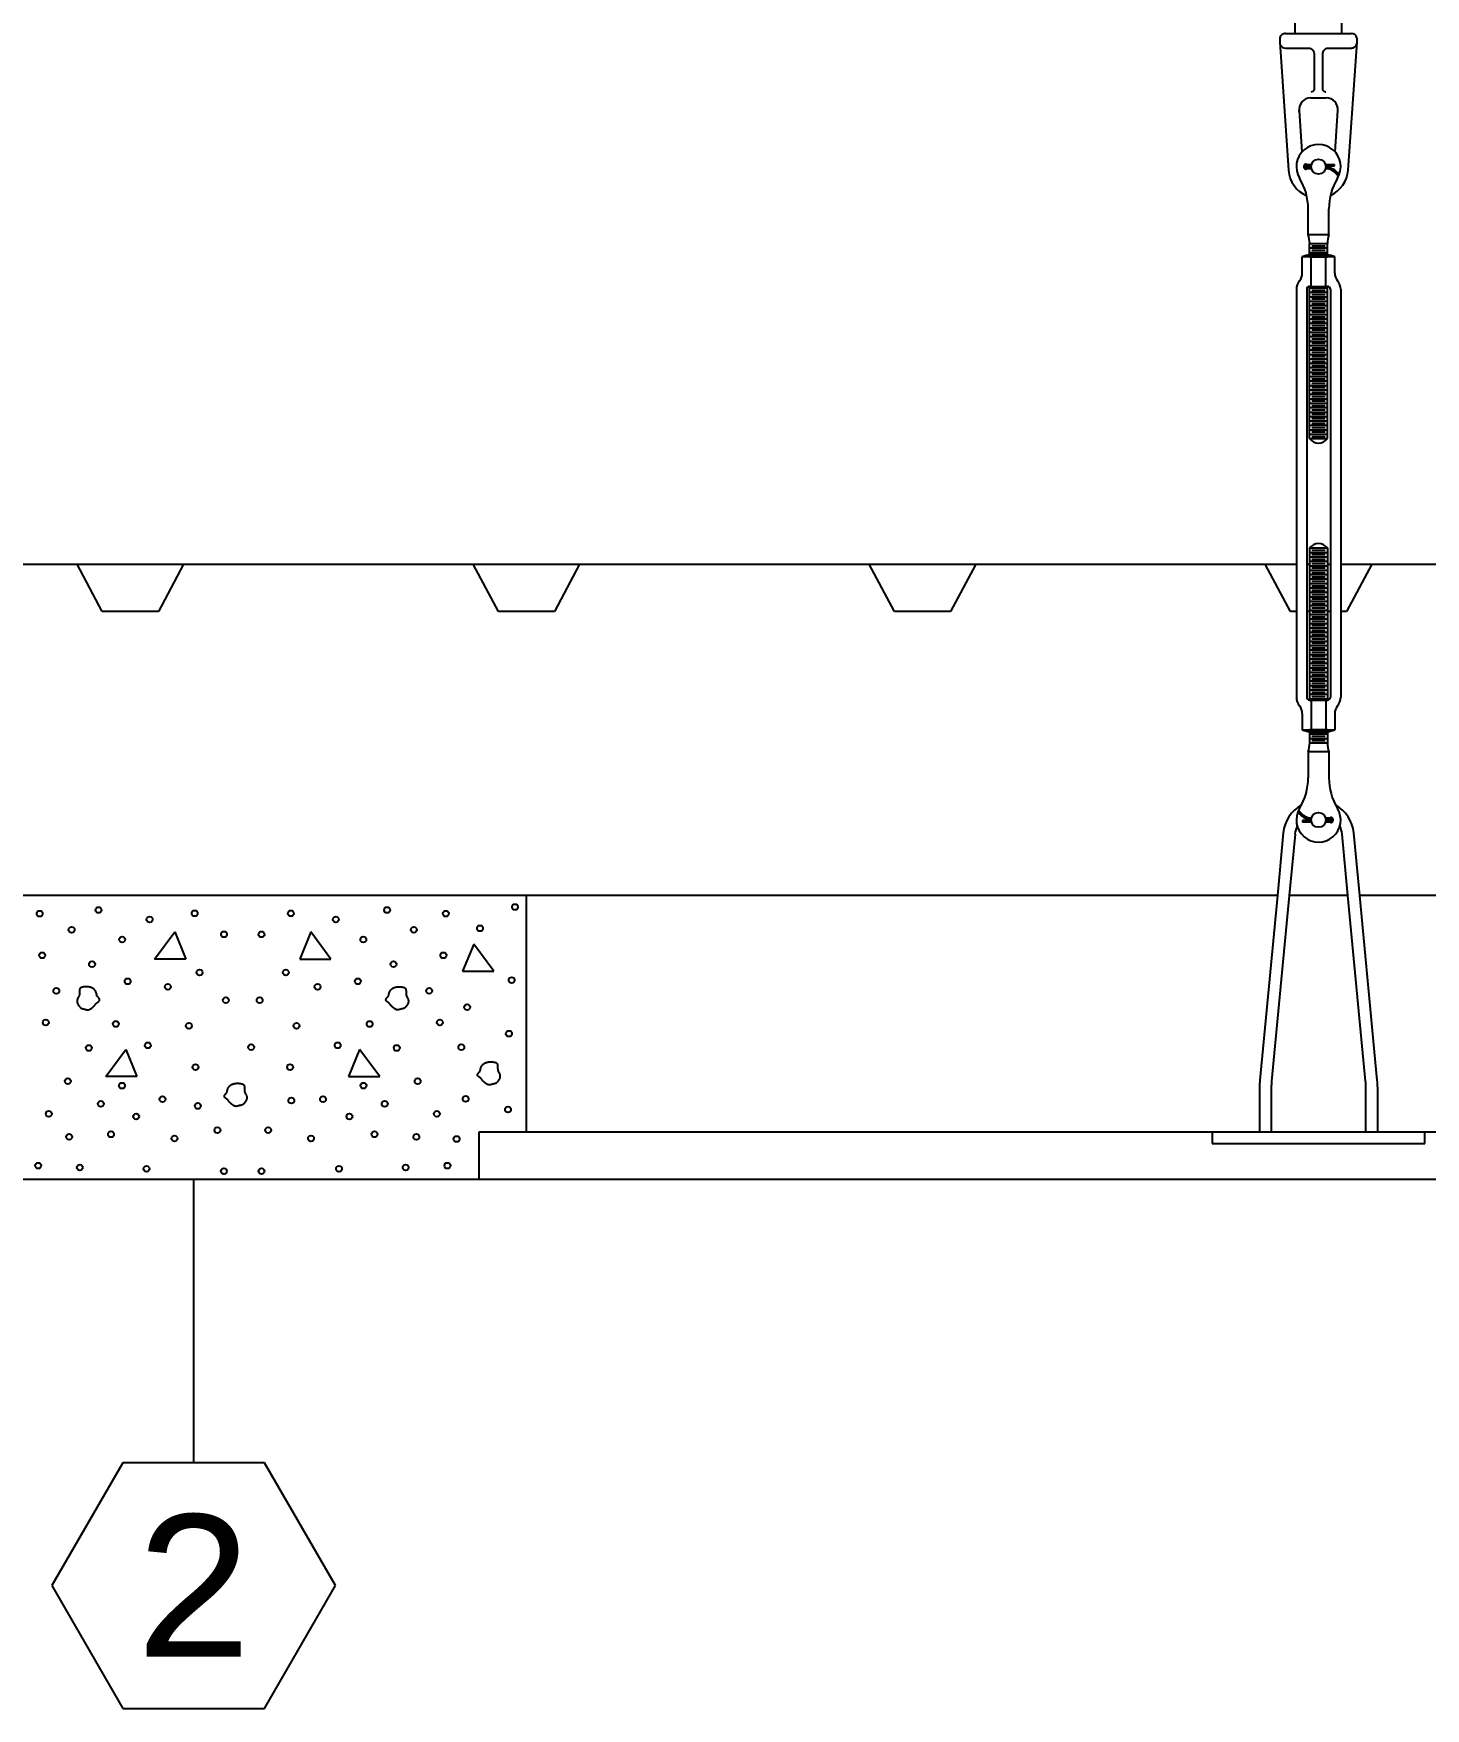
# Model space of a CAD drawing. Extents: x -13 to 356, y -85 to 125.
# Drawn here: x 89.3 to 148.1, y -85.4 to -14.6 of the extents above; entities that cross this region are included whole.
import ezdxf
from ezdxf.enums import TextEntityAlignment as Align

# ---------------------------------------------------------------- set-up
doc = ezdxf.new("R2010")
doc.units = 0
doc.header["$MEASUREMENT"] = 0
doc.layers.add('2', color=7, linetype='Continuous')
doc.styles.get("Standard").update_dxf_attribs({"font": 'monotxt.shx'})

msp = doc.modelspace()

# ---------------------------------------------------------------- linework, layer by layer
at = {"layer": '2', "color": 5, "linetype": 'Continuous'}
for p, q in [((142.626, -14.557), (142.629, 57.253)), ((144.607, -14.557), (144.61, 57.253)), ((141.988, -14.732), (141.977, -14.805)), ((141.977, -14.805), (141.977, -14.923)), ((142.002, -14.695), (141.988, -14.732)), ((142.023, -14.661), (142.002, -14.695)), ((142.05, -14.629), (142.023, -14.661)), ((142.081, -14.603), (142.05, -14.629)), ((142.116, -14.582), (142.081, -14.603)), ((142.152, -14.568), (142.116, -14.582)), ((142.189, -14.559), (142.152, -14.568)), ((142.225, -14.557), (142.189, -14.559)), ((142.225, -14.557), (145.008, -14.557)), ((145.081, -14.568), (145.008, -14.557)), ((145.117, -14.582), (145.081, -14.568)), ((145.152, -14.603), (145.117, -14.582)), ((145.183, -14.629), (145.152, -14.603)), ((145.21, -14.661), (145.183, -14.629)), ((145.23, -14.695), (145.21, -14.661)), ((145.245, -14.732), (145.23, -14.695)), ((145.253, -14.769), (145.245, -14.732)), ((145.256, -14.805), (145.253, -14.769)), ((145.256, -14.923), (145.256, -14.805)), ((141.977, -14.923), (141.98, -14.959)), ((141.977, -14.923), (142.353, -20.342)), ((141.98, -14.959), (141.988, -14.996)), ((141.988, -14.996), (142.002, -15.033)), ((142.002, -15.033), (142.023, -15.067)), ((142.023, -15.067), (142.05, -15.098)), ((142.05, -15.098), (142.081, -15.125)), ((142.081, -15.125), (142.116, -15.146)), ((142.116, -15.146), (142.152, -15.16)), ((142.152, -15.16), (142.225, -15.171)), ((142.225, -15.171), (143.183, -15.171)), ((143.183, -15.171), (143.219, -15.173)), ((143.219, -15.173), (143.256, -15.182)), ((143.256, -15.182), (143.292, -15.196)), ((143.292, -15.196), (143.327, -15.217)), ((143.327, -15.217), (143.358, -15.244)), ((143.358, -15.244), (143.385, -15.275)), ((143.385, -15.275), (143.405, -15.309)), ((143.405, -15.309), (143.42, -15.346)), ((143.42, -15.346), (143.431, -15.419)), ((143.431, -15.419), (143.431, -16.909)), ((143.802, -15.419), (143.805, -15.383)), ((143.802, -16.909), (143.802, -15.419)), ((143.805, -15.383), (143.813, -15.346)), ((143.813, -15.346), (143.827, -15.309)), ((143.827, -15.309), (143.848, -15.275)), ((143.848, -15.275), (143.875, -15.244)), ((143.875, -15.244), (143.906, -15.217)), ((143.906, -15.217), (143.941, -15.196)), ((143.941, -15.196), (143.977, -15.182)), ((143.977, -15.182), (144.05, -15.171)), ((144.05, -15.171), (145.008, -15.171)), ((144.873, -20.34), (145.256, -14.923)), ((145.008, -15.171), (145.044, -15.168)), ((145.044, -15.168), (145.081, -15.16)), ((145.081, -15.16), (145.117, -15.146)), ((145.117, -15.146), (145.152, -15.125)), ((145.152, -15.125), (145.183, -15.098)), ((145.183, -15.098), (145.21, -15.067)), ((145.21, -15.067), (145.23, -15.033)), ((145.23, -15.033), (145.245, -14.996)), ((145.245, -14.996), (145.256, -14.923)), ((143.394, -16.997), (143.379, -17.01)), ((143.408, -16.981), (143.394, -16.997)), ((143.418, -16.964), (143.408, -16.981)), ((143.425, -16.946), (143.418, -16.964)), ((143.429, -16.927), (143.425, -16.946)), ((143.431, -16.909), (143.429, -16.927)), ((143.808, -16.946), (143.802, -16.909)), ((143.815, -16.964), (143.808, -16.946)), ((143.825, -16.981), (143.815, -16.964)), ((143.838, -16.997), (143.825, -16.981)), ((143.854, -17.01), (143.838, -16.997)), ((143.291, -17.275), (143.943, -17.275)), ((143.343, -17.028), (143.307, -17.033)), ((143.362, -17.02), (143.343, -17.028)), ((143.379, -17.01), (143.362, -17.02)), ((143.871, -17.02), (143.854, -17.01)), ((143.89, -17.028), (143.871, -17.02)), ((143.908, -17.032), (143.89, -17.028)), ((143.926, -17.033), (143.908, -17.032)), ((142.8, -17.849), (142.8, -17.818)), ((142.8, -17.818), (142.918, -19.565)), ((144.316, -19.56), (144.436, -17.818)), ((143.107, -20.14), (143.308, -20.156)), ((143.308, -20.218), (143.107, -20.234)), ((143.112, -20.078), (143.321, -20.094)), ((143.321, -20.28), (143.112, -20.296)), ((143.918, -20.094), (144.293, -20.094)), ((143.93, -20.157), (144.293, -20.157)), ((144.293, -20.157), (144.293, -20.094)), ((144.41, -20.55), (144.464, -20.518)), ((143.182, -23.062), (143.182, -21.972)), ((144.057, -23.062), (144.057, -21.972)), ((143.182, -23.062), (144.057, -23.062)), ((144.307, -23.999), (142.932, -23.999)), ((142.932, -24.69), (142.932, -23.999)), ((143.244, -23.437), (143.994, -23.437)), ((143.244, -23.911), (143.244, -23.437)), ((143.244, -23.619), (143.994, -23.619)), ((143.244, -23.812), (143.994, -23.812)), ((143.994, -23.911), (143.244, -23.911)), ((143.244, -23.999), (143.994, -23.999)), ((143.307, -25.249), (143.307, -23.999)), ((143.338, -23.531), (143.901, -23.531)), ((143.338, -23.718), (143.901, -23.718)), ((143.932, -25.249), (143.932, -23.999)), ((143.994, -23.911), (143.994, -23.437)), ((144.307, -24.69), (144.307, -23.999)), ((142.682, -25.374), (142.682, -42.624)), ((143.119, -25.374), (143.119, -42.624)), ((143.244, -31.687), (143.244, -25.249)), ((143.244, -25.249), (143.994, -25.249)), ((143.244, -25.312), (143.994, -25.312)), ((143.244, -25.499), (143.994, -25.499)), ((143.338, -25.406), (143.901, -25.406)), ((143.994, -31.687), (143.994, -25.249)), ((144.119, -25.374), (144.119, -42.624)), ((144.557, -25.374), (144.557, -42.624)), ((143.244, -25.687), (143.994, -25.687)), ((143.244, -25.874), (143.994, -25.874)), ((143.244, -26.062), (143.994, -26.062)), ((143.338, -25.593), (143.901, -25.593)), ((143.338, -25.781), (143.901, -25.781)), ((143.338, -25.968), (143.901, -25.968)), ((143.338, -26.156), (143.901, -26.156)), ((143.244, -26.249), (143.994, -26.249)), ((143.244, -26.437), (143.994, -26.437)), ((143.244, -26.624), (143.994, -26.624)), ((143.244, -26.812), (143.994, -26.812)), ((143.338, -26.343), (143.901, -26.343)), ((143.338, -26.531), (143.901, -26.531)), ((143.338, -26.718), (143.901, -26.718)), ((143.338, -26.906), (143.901, -26.906)), ((143.244, -26.999), (143.994, -26.999)), ((143.244, -27.187), (143.994, -27.187)), ((143.244, -27.374), (143.994, -27.374)), ((143.244, -27.562), (143.994, -27.562)), ((143.338, -27.093), (143.901, -27.093)), ((143.338, -27.281), (143.901, -27.281)), ((143.338, -27.468), (143.901, -27.468)), ((143.244, -27.749), (143.994, -27.749)), ((143.244, -27.937), (143.994, -27.937)), ((143.244, -28.124), (143.994, -28.124)), ((143.244, -28.312), (143.994, -28.312)), ((143.338, -27.656), (143.901, -27.656)), ((143.338, -27.843), (143.901, -27.843)), ((143.338, -28.031), (143.901, -28.031)), ((143.338, -28.218), (143.901, -28.218)), ((143.244, -28.499), (143.994, -28.499)), ((143.244, -28.687), (143.994, -28.687)), ((143.244, -28.874), (143.994, -28.874)), ((143.338, -28.406), (143.901, -28.406)), ((143.338, -28.593), (143.901, -28.593)), ((143.338, -28.781), (143.901, -28.781)), ((143.338, -28.968), (143.901, -28.968)), ((143.244, -29.062), (143.994, -29.062)), ((143.244, -29.249), (143.994, -29.249)), ((143.244, -29.437), (143.994, -29.437)), ((143.244, -29.624), (143.994, -29.624)), ((143.338, -29.156), (143.901, -29.156)), ((143.338, -29.343), (143.901, -29.343)), ((143.338, -29.531), (143.901, -29.531)), ((143.338, -29.718), (143.901, -29.718)), ((143.244, -29.812), (143.994, -29.812)), ((143.244, -29.999), (143.994, -29.999)), ((143.244, -30.187), (143.994, -30.187)), ((143.244, -30.374), (143.994, -30.374)), ((143.338, -29.906), (143.901, -29.906)), ((143.338, -30.093), (143.901, -30.093)), ((143.338, -30.281), (143.901, -30.281)), ((143.244, -30.562), (143.994, -30.562)), ((143.244, -30.749), (143.994, -30.749)), ((143.244, -30.937), (143.994, -30.937)), ((143.244, -31.124), (143.994, -31.124)), ((143.338, -30.468), (143.901, -30.468)), ((143.338, -30.656), (143.901, -30.656)), ((143.338, -30.843), (143.901, -30.843)), ((143.338, -31.031), (143.901, -31.031)), ((143.244, -31.312), (143.994, -31.312)), ((143.244, -31.499), (143.994, -31.499)), ((143.244, -31.687), (143.994, -31.687)), ((143.338, -31.218), (143.901, -31.218)), ((143.338, -31.406), (143.901, -31.406)), ((143.338, -31.593), (143.901, -31.593)), ((143.244, -36.312), (143.244, -42.749)), ((143.244, -36.312), (143.994, -36.312)), ((143.244, -36.499), (143.994, -36.499)), ((143.244, -36.687), (143.994, -36.687)), ((143.338, -36.406), (143.901, -36.406)), ((143.338, -36.593), (143.901, -36.593)), ((143.338, -36.781), (143.901, -36.781)), ((143.994, -36.312), (143.994, -42.749)), ((77.557, -36.997), (107.869, -36.997)), ((92.182, -38.997), (91.119, -36.997)), ((95.619, -36.997), (94.557, -38.997)), ((107.869, -36.997), (112.369, -36.997)), ((108.932, -38.997), (107.869, -36.997)), ((112.369, -36.997), (111.307, -38.997)), ((112.369, -36.997), (124.619, -36.997)), ((124.619, -36.997), (129.119, -36.997)), ((125.682, -38.997), (124.619, -36.997)), ((129.119, -36.997), (128.057, -38.997)), ((129.119, -36.997), (142.682, -36.997)), ((142.432, -38.997), (141.369, -36.997)), ((143.119, -36.997), (143.244, -36.997)), ((143.244, -36.874), (143.994, -36.874)), ((143.244, -37.062), (143.994, -37.062)), ((143.244, -37.249), (143.994, -37.249)), ((143.244, -37.437), (143.994, -37.437)), ((143.338, -36.968), (143.901, -36.968)), ((143.338, -37.156), (143.901, -37.156)), ((143.338, -37.343), (143.901, -37.343)), ((143.338, -37.531), (143.901, -37.531)), ((143.994, -36.997), (144.119, -36.997)), ((144.557, -36.997), (212.432, -36.997)), ((145.869, -36.997), (144.807, -38.997)), ((143.244, -37.624), (143.994, -37.624)), ((143.244, -37.812), (143.994, -37.812)), ((143.244, -37.999), (143.994, -37.999)), ((143.244, -38.187), (143.994, -38.187)), ((143.338, -37.718), (143.901, -37.718)), ((143.338, -37.906), (143.901, -37.906)), ((143.338, -38.093), (143.901, -38.093)), ((143.244, -38.374), (143.994, -38.374)), ((143.244, -38.562), (143.994, -38.562)), ((143.244, -38.749), (143.994, -38.749)), ((143.244, -38.937), (143.994, -38.937)), ((143.338, -38.281), (143.901, -38.281)), ((143.338, -38.468), (143.901, -38.468)), ((143.338, -38.656), (143.901, -38.656)), ((143.338, -38.843), (143.901, -38.843)), ((94.557, -38.997), (92.182, -38.997)), ((111.307, -38.997), (108.932, -38.997)), ((128.057, -38.997), (125.682, -38.997)), ((142.682, -38.997), (142.432, -38.997)), ((143.244, -38.999), (143.119, -38.999)), ((143.244, -39.124), (143.994, -39.124)), ((143.244, -39.312), (143.994, -39.312)), ((143.244, -39.499), (143.994, -39.499)), ((143.338, -39.031), (143.901, -39.031)), ((143.338, -39.218), (143.901, -39.218)), ((143.338, -39.406), (143.901, -39.406)), ((143.338, -39.593), (143.901, -39.593)), ((144.119, -38.999), (143.994, -38.999)), ((144.807, -38.997), (144.557, -38.997)), ((143.244, -39.687), (143.994, -39.687)), ((143.244, -39.874), (143.994, -39.874)), ((143.244, -40.062), (143.994, -40.062)), ((143.244, -40.249), (143.994, -40.249)), ((143.338, -39.781), (143.901, -39.781)), ((143.338, -39.968), (143.901, -39.968)), ((143.338, -40.156), (143.901, -40.156)), ((143.338, -40.343), (143.901, -40.343)), ((143.244, -40.437), (143.994, -40.437)), ((143.244, -40.624), (143.994, -40.624)), ((143.244, -40.812), (143.994, -40.812)), ((143.244, -40.999), (143.994, -40.999)), ((143.338, -40.531), (143.901, -40.531)), ((143.338, -40.718), (143.901, -40.718)), ((143.338, -40.906), (143.901, -40.906)), ((143.244, -41.187), (143.994, -41.187)), ((143.244, -41.374), (143.994, -41.374)), ((143.244, -41.562), (143.994, -41.562)), ((143.244, -41.749), (143.994, -41.749)), ((143.338, -41.093), (143.901, -41.093)), ((143.338, -41.281), (143.901, -41.281)), ((143.338, -41.468), (143.901, -41.468)), ((143.338, -41.656), (143.901, -41.656)), ((143.244, -41.937), (143.994, -41.937)), ((143.244, -42.124), (143.994, -42.124)), ((143.244, -42.312), (143.994, -42.312)), ((143.244, -42.499), (143.994, -42.499)), ((143.338, -41.843), (143.901, -41.843)), ((143.338, -42.031), (143.901, -42.031)), ((143.338, -42.218), (143.901, -42.218)), ((143.338, -42.406), (143.901, -42.406)), ((143.244, -42.687), (143.994, -42.687)), ((143.244, -42.749), (143.994, -42.749)), ((143.307, -42.749), (143.307, -43.999)), ((143.338, -42.593), (143.901, -42.593)), ((143.932, -42.749), (143.932, -43.999)), ((142.932, -43.309), (142.932, -43.999)), ((144.307, -43.309), (144.307, -43.999)), ((142.932, -43.999), (144.307, -43.999)), ((143.994, -43.999), (143.244, -43.999)), ((143.244, -44.088), (143.244, -44.562)), ((143.244, -44.088), (143.994, -44.088)), ((143.994, -44.187), (143.244, -44.187)), ((143.994, -44.38), (143.244, -44.38)), ((143.994, -44.562), (143.244, -44.562)), ((143.901, -44.281), (143.338, -44.281)), ((143.901, -44.468), (143.338, -44.468)), ((143.994, -44.088), (143.994, -44.562)), ((143.182, -44.937), (143.182, -46.027)), ((144.057, -44.937), (143.182, -44.937)), ((144.057, -44.937), (144.057, -46.027)), ((142.829, -47.449), (142.775, -47.481)), ((143.308, -47.842), (142.946, -47.842)), ((142.946, -47.842), (142.946, -47.905)), ((143.321, -47.905), (142.946, -47.905)), ((143.918, -47.719), (144.126, -47.703)), ((144.126, -47.921), (143.918, -47.905)), ((143.93, -47.781), (144.131, -47.765)), ((144.131, -47.859), (143.93, -47.843)), ((142.128, -48.361), (141.877, -51.002)), ((142.625, -48.408), (142.379, -51.002)), ((144.862, -51.002), (144.616, -48.408)), ((145.365, -51.002), (145.114, -48.361)), ((78.365, -50.999), (141.877, -50.999)), ((110.121, -60.999), (110.121, -50.999)), ((142.38, -50.999), (144.862, -50.999)), ((145.364, -50.999), (211.627, -50.999)), ((141.877, -51.002), (141.136, -58.814)), ((142.379, -51.002), (141.634, -58.861)), ((145.607, -58.861), (144.862, -51.002)), ((146.105, -58.814), (145.365, -51.002)), ((94.391, -53.696), (95.242, -52.546)), ((95.242, -52.546), (95.713, -53.696)), ((100.999, -52.546), (100.529, -53.696)), ((101.851, -53.696), (100.999, -52.546)), ((107.89, -53.06), (107.419, -54.21)), ((108.741, -54.21), (107.89, -53.06)), ((95.713, -53.696), (94.391, -53.696)), ((100.529, -53.696), (101.851, -53.696)), ((107.419, -54.21), (108.741, -54.21)), ((92.325, -58.669), (93.176, -57.52)), ((93.176, -57.52), (93.647, -58.669)), ((103.065, -57.52), (102.595, -58.669)), ((103.917, -58.669), (103.065, -57.52)), ((93.647, -58.669), (92.325, -58.669)), ((102.595, -58.669), (103.917, -58.669)), ((141.121, -59.144), (141.121, -61.002)), ((141.621, -59.144), (141.621, -61.002)), ((145.621, -61.002), (145.621, -59.144)), ((146.121, -61.002), (146.121, -59.144)), ((108.121, -60.999), (160.121, -60.999)), ((108.121, -62.999), (108.121, -60.999)), ((139.121, -61.002), (139.121, -61.502)), ((139.121, -61.502), (148.121, -61.502)), ((148.121, -61.502), (148.121, -61.002)), ((26.121, -62.999), (314.121, -62.999)), ((96.043, -62.999), (96.043, -74.997)), ((93.043, -74.997), (90.043, -80.193)), ((99.043, -74.997), (93.043, -74.997)), ((102.043, -80.193), (99.043, -74.997)), ((90.043, -80.193), (93.043, -85.389)), ((99.043, -85.389), (102.043, -80.193)), ((93.043, -85.389), (99.043, -85.389))]:
    msp.add_line(p, q, dxfattribs=at)
for points in [[(91.953, -55.26), (91.951, -55.242, 0.004785), (91.948, -55.225, 0.004913), (91.945, -55.208, 0.005179), (91.942, -55.191, 0.005594), (91.939, -55.175, 0.005983), (91.935, -55.159, 0.006362), (91.931, -55.144, 0.006756), (91.926, -55.129, 0.00718), (91.922, -55.115, 0.007603), (91.916, -55.101, 0.008039), (91.911, -55.087, 0.008471), (91.905, -55.074, 0.00891), (91.899, -55.061, 0.009333), (91.892, -55.048, 0.00975), (91.885, -55.036, 0.010138), (91.877, -55.025, 0.010509), (91.869, -55.013, 0.010826), (91.861, -55.003, 0.011103), (91.852, -54.992, 0.011341), (91.843, -54.982, 0.011564), (91.833, -54.973, 0.011551), (91.823, -54.964, 0.011336), (91.812, -54.955, 0.011036), (91.801, -54.947, 0.010634), (91.789, -54.939, 0.010268), (91.777, -54.932, 0.009897), (91.765, -54.925, 0.009544), (91.752, -54.918, 0.009179), (91.739, -54.912, 0.008841), (91.726, -54.906, 0.008503), (91.712, -54.901, 0.008191), (91.698, -54.896, 0.007883), (91.684, -54.892, 0.007603), (91.669, -54.888, 0.007329), (91.654, -54.884, 0.007081), (91.639, -54.88, 0.006841), (91.624, -54.877, 0.006626), (91.609, -54.875, 0.006419), (91.593, -54.873, 0.006236), (91.577, -54.871, 0.006061), (91.561, -54.869, 0.005907), (91.545, -54.868, 0.005763), (91.529, -54.867, 0.005637), (91.513, -54.867, 0.005521), (91.497, -54.867, 0.005421), (91.48, -54.867, 0.005329), (91.464, -54.868, 0.005258), (91.447, -54.869, 0.005201), (91.431, -54.87, 0.00514), (91.414, -54.872, 0.005062), (91.398, -54.874, 0.005083), (91.381, -54.876, 0.005221), (91.365, -54.879, 0.006031), (91.349, -54.882, 0.007829), (91.333, -54.886, 0.009649), (91.318, -54.89, 0.011932), (91.304, -54.895, 0.014416), (91.29, -54.901, 0.017553), (91.277, -54.907, 0.021223), (91.266, -54.914, 0.025951), (91.255, -54.923, 0.03001), (91.246, -54.932, 0.033019), (91.239, -54.942, 0.032883), (91.232, -54.953, 0.029027), (91.227, -54.965, 0.025269), (91.223, -54.978, 0.021469), (91.22, -54.992, 0.017986), (91.218, -55.006, 0.014521), (91.216, -55.021, 0.011672), (91.215, -55.036, 0.008962), (91.215, -55.051, 0.006754), (91.214, -55.067, 0.004559), (91.214, -55.084, 0.002745), (91.214, -55.1, 0.000833), (91.215, -55.116, -0.000805), (91.215, -55.133, -0.002637), (91.214, -55.149, -0.004312), (91.214, -55.166, -0.006297), (91.213, -55.182, -0.008122), (91.211, -55.198, -0.010228), (91.209, -55.213, -0.012587), (91.206, -55.229, -0.01574), (91.202, -55.243, -0.017251), (91.197, -55.257, -0.017002), (91.191, -55.271, -0.015078), (91.184, -55.284, -0.010869), (91.177, -55.298, -0.007364), (91.17, -55.31, -0.003739), (91.162, -55.323, -0.000502), (91.155, -55.336, 0.003172), (91.148, -55.349, 0.006628), (91.141, -55.363, 0.010722), (91.135, -55.376, 0.013226), (91.13, -55.39, 0.014832), (91.125, -55.405, 0.015088), (91.122, -55.419, 0.014292), (91.119, -55.434, 0.013883), (91.117, -55.45, 0.013764), (91.116, -55.465, 0.013686), (91.116, -55.48, 0.013657), (91.116, -55.496, 0.013745), (91.118, -55.511, 0.013963), (91.12, -55.526, 0.014224), (91.123, -55.541, 0.014554), (91.127, -55.555, 0.015101), (91.132, -55.57, 0.015976), (91.138, -55.583, 0.015668), (91.144, -55.597, 0.013866), (91.151, -55.61, 0.011842), (91.159, -55.623, 0.009091), (91.167, -55.635, 0.00656), (91.176, -55.647, 0.003629), (91.184, -55.66, 0.001959), (91.193, -55.672, 0.001108), (91.201, -55.684, 0.001572), (91.21, -55.696, 0.00347), (91.219, -55.707, 0.004668), (91.228, -55.719, 0.005443), (91.238, -55.731, 0.007694), (91.248, -55.742, 0.01221), (91.259, -55.752, 0.017137), (91.27, -55.762, 0.023974), (91.282, -55.77, 0.025959), (91.294, -55.777, 0.022284), (91.308, -55.782, 0.018818), (91.322, -55.787, 0.015063), (91.336, -55.792, 0.011683), (91.35, -55.795, 0.008014), (91.365, -55.799, 0.004976), (91.38, -55.802, 0.00181), (91.395, -55.805, -0.001224), (91.41, -55.809, -0.004947), (91.425, -55.813, -0.006053), (91.44, -55.817, -0.004853), (91.455, -55.821, -0.003013), (91.47, -55.826, -0.000016), (91.485, -55.83, 0.002521), (91.499, -55.834, 0.00528), (91.514, -55.837, 0.007878), (91.528, -55.84, 0.010941), (91.542, -55.843, 0.014094), (91.556, -55.844, 0.017981), (91.57, -55.844, 0.020233), (91.584, -55.843, 0.021055), (91.598, -55.841, 0.020457), (91.612, -55.838, 0.018422), (91.625, -55.834, 0.016727), (91.639, -55.828, 0.015121), (91.652, -55.822, 0.013622), (91.665, -55.816, 0.012038), (91.678, -55.808, 0.010686), (91.691, -55.8, 0.009342), (91.704, -55.791, 0.008202), (91.717, -55.782, 0.007044), (91.729, -55.772, 0.006083), (91.742, -55.763, 0.005098), (91.754, -55.752, 0.004237), (91.766, -55.742, 0.003276), (91.778, -55.731, 0.002582), (91.79, -55.721, 0.001962), (91.801, -55.71, 0.000895), (91.813, -55.7, -0.000947), (91.824, -55.69, 0.001004), (91.835, -55.68, 0.007533), (91.845, -55.669, 0.013881), (91.855, -55.658, 0.021241), (91.864, -55.646, 0.018761), (91.872, -55.633, 0.006753), (91.88, -55.621, -0.002565), (91.888, -55.608, -0.012008), (91.897, -55.597, -0.015872), (91.906, -55.585, -0.014536), (91.916, -55.575, -0.013302), (91.927, -55.565, -0.011978), (91.939, -55.555, -0.010661), (91.951, -55.545, -0.009179), (91.964, -55.536, -0.006686), (91.977, -55.527, -0.00297), (91.99, -55.518, 0.000284), (92.003, -55.508, 0.004153), (92.015, -55.499, 0.007845), (92.027, -55.49, 0.012498), (92.037, -55.48, 0.01805), (92.046, -55.47, 0.025988), (92.053, -55.46, 0.033213), (92.059, -55.449, 0.038945), (92.063, -55.438, 0.042043), (92.064, -55.426, 0.041098), (92.064, -55.414, 0.037039), (92.062, -55.402, 0.031405), (92.058, -55.389, 0.029902), (92.053, -55.376, 0.029417), (92.045, -55.362, 0.018987), (92.037, -55.349, 0.006842), (92.029, -55.337, 0.021033), (92.015, -55.32, 0.026686), (91.99, -55.294, 0.010564), (91.954, -55.26, 0.005181)], [(104.288, -55.26), (104.291, -55.242, -0.004785), (104.293, -55.225, -0.004913), (104.296, -55.208, -0.005179), (104.299, -55.191, -0.005594), (104.303, -55.175, -0.005983), (104.307, -55.159, -0.006362), (104.311, -55.144, -0.006756), (104.315, -55.129, -0.00718), (104.32, -55.115, -0.007603), (104.325, -55.101, -0.008039), (104.331, -55.087, -0.008471), (104.337, -55.074, -0.00891), (104.343, -55.061, -0.009333), (104.35, -55.048, -0.00975), (104.357, -55.036, -0.010138), (104.364, -55.025, -0.010509), (104.372, -55.013, -0.010826), (104.381, -55.003, -0.011103), (104.39, -54.992, -0.011341), (104.399, -54.982, -0.011564), (104.409, -54.973, -0.011551), (104.419, -54.964, -0.011336), (104.43, -54.955, -0.011036), (104.441, -54.947, -0.010634), (104.452, -54.939, -0.010268), (104.464, -54.932, -0.009897), (104.477, -54.925, -0.009544), (104.489, -54.918, -0.009179), (104.502, -54.912, -0.008841), (104.516, -54.906, -0.008503), (104.529, -54.901, -0.008191), (104.543, -54.896, -0.007883), (104.558, -54.892, -0.007603), (104.572, -54.888, -0.007329), (104.587, -54.884, -0.007081), (104.602, -54.88, -0.006841), (104.617, -54.877, -0.006626), (104.633, -54.875, -0.006419), (104.648, -54.873, -0.006236), (104.664, -54.871, -0.006061), (104.68, -54.869, -0.005907), (104.696, -54.868, -0.005763), (104.712, -54.867, -0.005637), (104.729, -54.867, -0.005521), (104.745, -54.867, -0.005421), (104.761, -54.867, -0.005329), (104.778, -54.868, -0.005258), (104.794, -54.869, -0.005201), (104.811, -54.87, -0.00514), (104.827, -54.872, -0.005062), (104.844, -54.874, -0.005083), (104.86, -54.876, -0.005221), (104.876, -54.879, -0.006031), (104.893, -54.882, -0.007829), (104.908, -54.886, -0.009649), (104.923, -54.89, -0.011932), (104.938, -54.895, -0.014416), (104.952, -54.901, -0.017553), (104.964, -54.907, -0.021223), (104.976, -54.914, -0.025951), (104.986, -54.923, -0.03001), (104.995, -54.932, -0.033019), (105.003, -54.942, -0.032883), (105.009, -54.953, -0.029027), (105.014, -54.965, -0.025269), (105.018, -54.978, -0.021469), (105.021, -54.992, -0.017986), (105.024, -55.006, -0.014521), (105.025, -55.021, -0.011672), (105.026, -55.036, -0.008962), (105.027, -55.051, -0.006754), (105.027, -55.067, -0.004559), (105.027, -55.084, -0.002745), (105.027, -55.1, -0.000833), (105.027, -55.116, 0.000805), (105.027, -55.133, 0.002637), (105.027, -55.149, 0.004312), (105.028, -55.166, 0.006297), (105.029, -55.182, 0.008122), (105.03, -55.198, 0.010228), (105.033, -55.213, 0.012587), (105.036, -55.229, 0.01574), (105.04, -55.243, 0.017251), (105.045, -55.257, 0.017002), (105.051, -55.271, 0.015078), (105.057, -55.284, 0.010869), (105.064, -55.298, 0.007364), (105.072, -55.31, 0.003739), (105.079, -55.323, 0.000502), (105.087, -55.336, -0.003172), (105.094, -55.349, -0.006628), (105.1, -55.363, -0.010722), (105.106, -55.376, -0.013226), (105.112, -55.39, -0.014832), (105.116, -55.405, -0.015088), (105.12, -55.419, -0.014292), (105.122, -55.434, -0.013883), (105.124, -55.45, -0.013764), (105.126, -55.465, -0.013686), (105.126, -55.48, -0.013657), (105.125, -55.496, -0.013745), (105.124, -55.511, -0.013963), (105.122, -55.526, -0.014224), (105.118, -55.541, -0.014554), (105.114, -55.555, -0.015101), (105.11, -55.57, -0.015976), (105.104, -55.583, -0.015668), (105.097, -55.597, -0.013866), (105.09, -55.61, -0.011842), (105.082, -55.623, -0.009091), (105.074, -55.635, -0.00656), (105.066, -55.647, -0.003629), (105.057, -55.66, -0.001959), (105.049, -55.672, -0.001108), (105.04, -55.684, -0.001572), (105.031, -55.696, -0.00347), (105.022, -55.707, -0.004668), (105.013, -55.719, -0.005443), (105.004, -55.731, -0.007694), (104.994, -55.742, -0.01221), (104.983, -55.752, -0.017137), (104.972, -55.762, -0.023974), (104.96, -55.77, -0.025959), (104.947, -55.777, -0.022284), (104.934, -55.782, -0.018818), (104.92, -55.787, -0.015063), (104.906, -55.792, -0.011683), (104.891, -55.795, -0.008014), (104.876, -55.799, -0.004976), (104.861, -55.802, -0.00181), (104.846, -55.805, 0.001224), (104.831, -55.809, 0.004947), (104.816, -55.813, 0.006053), (104.801, -55.817, 0.004853), (104.786, -55.821, 0.003013), (104.772, -55.826, 0.000016), (104.757, -55.83, -0.002521), (104.742, -55.834, -0.00528), (104.728, -55.837, -0.007878), (104.714, -55.84, -0.010941), (104.699, -55.843, -0.014094), (104.685, -55.844, -0.017981), (104.671, -55.844, -0.020233), (104.657, -55.843, -0.021055), (104.644, -55.841, -0.020457), (104.63, -55.838, -0.018422), (104.616, -55.834, -0.016727), (104.603, -55.828, -0.015121), (104.59, -55.822, -0.013622), (104.576, -55.816, -0.012038), (104.563, -55.808, -0.010686), (104.55, -55.8, -0.009342), (104.537, -55.791, -0.008202), (104.525, -55.782, -0.007044), (104.512, -55.772, -0.006083), (104.5, -55.763, -0.005098), (104.488, -55.752, -0.004237), (104.475, -55.742, -0.003276), (104.463, -55.731, -0.002582), (104.452, -55.721, -0.001962), (104.44, -55.71, -0.000895), (104.429, -55.7, 0.000947), (104.417, -55.69, -0.001004), (104.406, -55.68, -0.007533), (104.396, -55.669, -0.013881), (104.386, -55.658, -0.021241), (104.378, -55.646, -0.018761), (104.37, -55.633, -0.006753), (104.362, -55.621, 0.002565), (104.354, -55.608, 0.012008), (104.345, -55.597, 0.015872), (104.335, -55.585, 0.014536), (104.325, -55.575, 0.013302), (104.314, -55.565, 0.011978), (104.303, -55.555, 0.010661), (104.291, -55.545, 0.009179), (104.278, -55.536, 0.006686), (104.265, -55.527, 0.00297), (104.252, -55.518, -0.000284), (104.239, -55.508, -0.004153), (104.227, -55.499, -0.007845), (104.215, -55.49, -0.012498), (104.204, -55.48, -0.01805), (104.195, -55.47, -0.025988), (104.188, -55.46, -0.033213), (104.183, -55.449, -0.038945), (104.179, -55.438, -0.042043), (104.177, -55.426, -0.041098), (104.178, -55.414, -0.037039), (104.18, -55.402, -0.031405), (104.183, -55.389, -0.029902), (104.189, -55.376, -0.029417), (104.196, -55.362, -0.018987), (104.204, -55.349, -0.006842), (104.212, -55.337, -0.021033), (104.226, -55.32, -0.026686), (104.252, -55.294, -0.010564), (104.287, -55.26, -0.005181)], [(108.163, -58.435), (108.165, -58.417, -0.004785), (108.168, -58.4, -0.004913), (108.171, -58.383, -0.005179), (108.174, -58.366, -0.005594), (108.177, -58.35, -0.005983), (108.181, -58.334, -0.006362), (108.185, -58.319, -0.006756), (108.19, -58.304, -0.00718), (108.194, -58.289, -0.007603), (108.2, -58.275, -0.008039), (108.205, -58.262, -0.008471), (108.211, -58.248, -0.00891), (108.217, -58.236, -0.009333), (108.224, -58.223, -0.00975), (108.231, -58.211, -0.010138), (108.239, -58.199, -0.010509), (108.247, -58.188, -0.010826), (108.255, -58.177, -0.011103), (108.264, -58.167, -0.011341), (108.273, -58.157, -0.011564), (108.283, -58.148, -0.011551), (108.293, -58.139, -0.011336), (108.304, -58.13, -0.011036), (108.315, -58.122, -0.010634), (108.327, -58.114, -0.010268), (108.339, -58.107, -0.009897), (108.351, -58.1, -0.009544), (108.364, -58.093, -0.009179), (108.377, -58.087, -0.008841), (108.39, -58.081, -0.008503), (108.404, -58.076, -0.008191), (108.418, -58.071, -0.007883), (108.432, -58.067, -0.007603), (108.447, -58.062, -0.007329), (108.462, -58.059, -0.007081), (108.477, -58.055, -0.006841), (108.492, -58.052, -0.006626), (108.507, -58.05, -0.006419), (108.523, -58.047, -0.006236), (108.539, -58.046, -0.006061), (108.555, -58.044, -0.005907), (108.571, -58.043, -0.005763), (108.587, -58.042, -0.005637), (108.603, -58.042, -0.005521), (108.619, -58.042, -0.005421), (108.636, -58.042, -0.005329), (108.652, -58.043, -0.005258), (108.669, -58.044, -0.005201), (108.685, -58.045, -0.00514), (108.702, -58.047, -0.005062), (108.718, -58.049, -0.005083), (108.735, -58.051, -0.005221), (108.751, -58.054, -0.006031), (108.767, -58.057, -0.007829), (108.783, -58.061, -0.009649), (108.798, -58.065, -0.011932), (108.812, -58.07, -0.014416), (108.826, -58.076, -0.017553), (108.839, -58.082, -0.021223), (108.85, -58.089, -0.025951), (108.861, -58.098, -0.03001), (108.87, -58.107, -0.033019), (108.877, -58.117, -0.032883), (108.884, -58.128, -0.029027), (108.889, -58.14, -0.025269), (108.893, -58.153, -0.021469), (108.896, -58.167, -0.017986), (108.898, -58.181, -0.014521), (108.9, -58.195, -0.011672), (108.901, -58.211, -0.008962), (108.901, -58.226, -0.006754), (108.902, -58.242, -0.004559), (108.902, -58.258, -0.002745), (108.902, -58.275, -0.000833), (108.901, -58.291, 0.000805), (108.901, -58.308, 0.002637), (108.902, -58.324, 0.004312), (108.902, -58.341, 0.006297), (108.903, -58.357, 0.008122), (108.905, -58.373, 0.010228), (108.907, -58.388, 0.012587), (108.91, -58.404, 0.01574), (108.914, -58.418, 0.017251), (108.919, -58.432, 0.017002), (108.925, -58.446, 0.015078), (108.932, -58.459, 0.010869), (108.939, -58.472, 0.007364), (108.946, -58.485, 0.003739), (108.954, -58.498, 0.000502), (108.961, -58.511, -0.003172), (108.968, -58.524, -0.006628), (108.975, -58.537, -0.010722), (108.981, -58.551, -0.013226), (108.986, -58.565, -0.014832), (108.991, -58.579, -0.015088), (108.994, -58.594, -0.014292), (108.997, -58.609, -0.013883), (108.999, -58.624, -0.013764), (109, -58.64, -0.013686), (109, -58.655, -0.013657), (109, -58.67, -0.013745), (108.998, -58.686, -0.013963), (108.996, -58.701, -0.014224), (108.993, -58.716, -0.014554), (108.989, -58.73, -0.015101), (108.984, -58.745, -0.015976), (108.978, -58.758, -0.015668), (108.972, -58.772, -0.013866), (108.965, -58.785, -0.011842), (108.957, -58.797, -0.009091), (108.949, -58.81, -0.00656), (108.94, -58.822, -0.003629), (108.932, -58.834, -0.001959), (108.923, -58.846, -0.001108), (108.915, -58.859, -0.001572), (108.906, -58.871, -0.00347), (108.897, -58.882, -0.004668), (108.888, -58.894, -0.005443), (108.878, -58.906, -0.007694), (108.868, -58.917, -0.01221), (108.857, -58.927, -0.017137), (108.846, -58.937, -0.023974), (108.834, -58.945, -0.025959), (108.822, -58.952, -0.022284), (108.808, -58.957, -0.018818), (108.794, -58.962, -0.015063), (108.78, -58.967, -0.011683), (108.766, -58.97, -0.008014), (108.751, -58.974, -0.004976), (108.736, -58.977, -0.00181), (108.721, -58.98, 0.001224), (108.706, -58.984, 0.004947), (108.691, -58.987, 0.006053), (108.676, -58.992, 0.004853), (108.661, -58.996, 0.003013), (108.646, -59, 0.000016), (108.631, -59.005, -0.002521), (108.617, -59.009, -0.00528), (108.602, -59.012, -0.007878), (108.588, -59.015, -0.010941), (108.574, -59.018, -0.014094), (108.56, -59.019, -0.017981), (108.546, -59.019, -0.020233), (108.532, -59.018, -0.021055), (108.518, -59.016, -0.020457), (108.504, -59.013, -0.018422), (108.491, -59.008, -0.016727), (108.477, -59.003, -0.015121), (108.464, -58.997, -0.013622), (108.451, -58.99, -0.012038), (108.438, -58.983, -0.010686), (108.425, -58.975, -0.009342), (108.412, -58.966, -0.008202), (108.399, -58.957, -0.007044), (108.387, -58.947, -0.006083), (108.374, -58.937, -0.005098), (108.362, -58.927, -0.004237), (108.35, -58.917, -0.003276), (108.338, -58.906, -0.002582), (108.326, -58.896, -0.001962), (108.315, -58.885, -0.000895), (108.303, -58.875, 0.000947), (108.292, -58.865, -0.001004), (108.281, -58.854, -0.007533), (108.271, -58.844, -0.013881), (108.261, -58.833, -0.021241), (108.252, -58.821, -0.018761), (108.244, -58.808, -0.006753), (108.236, -58.795, 0.002565), (108.228, -58.783, 0.012008), (108.219, -58.771, 0.015872), (108.21, -58.76, 0.014536), (108.2, -58.75, 0.013302), (108.189, -58.74, 0.011978), (108.177, -58.73, 0.010661), (108.165, -58.72, 0.009179), (108.152, -58.711, 0.006686), (108.139, -58.702, 0.00297), (108.126, -58.692, -0.000284), (108.113, -58.683, -0.004153), (108.101, -58.674, -0.007845), (108.089, -58.664, -0.012498), (108.079, -58.655, -0.01805), (108.07, -58.645, -0.025988), (108.063, -58.635, -0.033213), (108.057, -58.624, -0.038945), (108.053, -58.613, -0.042043), (108.052, -58.601, -0.041098), (108.052, -58.589, -0.037039), (108.054, -58.577, -0.031405), (108.058, -58.564, -0.029902), (108.063, -58.551, -0.029417), (108.071, -58.537, -0.018987), (108.079, -58.524, -0.006842), (108.087, -58.512, -0.021033), (108.101, -58.495, -0.026686), (108.126, -58.469, -0.010564), (108.162, -58.435, -0.005181)], [(97.454, -59.342), (97.456, -59.324, -0.004785), (97.459, -59.307, -0.004913), (97.461, -59.29, -0.005179), (97.465, -59.273, -0.005594), (97.468, -59.257, -0.005983), (97.472, -59.241, -0.006362), (97.476, -59.226, -0.006756), (97.48, -59.211, -0.00718), (97.485, -59.196, -0.007603), (97.49, -59.182, -0.008039), (97.496, -59.169, -0.008471), (97.502, -59.155, -0.00891), (97.508, -59.142, -0.009333), (97.515, -59.13, -0.00975), (97.522, -59.118, -0.010138), (97.53, -59.106, -0.010509), (97.538, -59.095, -0.010826), (97.546, -59.084, -0.011103), (97.555, -59.074, -0.011341), (97.564, -59.064, -0.011564), (97.574, -59.055, -0.011551), (97.584, -59.046, -0.011336), (97.595, -59.037, -0.011036), (97.606, -59.029, -0.010634), (97.618, -59.021, -0.010268), (97.629, -59.014, -0.009897), (97.642, -59.007, -0.009544), (97.655, -59, -0.009179), (97.668, -58.994, -0.008841), (97.681, -58.988, -0.008503), (97.695, -58.983, -0.008191), (97.709, -58.978, -0.007883), (97.723, -58.973, -0.007603), (97.737, -58.969, -0.007329), (97.752, -58.966, -0.007081), (97.767, -58.962, -0.006841), (97.783, -58.959, -0.006626), (97.798, -58.957, -0.006419), (97.814, -58.954, -0.006236), (97.829, -58.953, -0.006061), (97.845, -58.951, -0.005907), (97.861, -58.95, -0.005763), (97.878, -58.949, -0.005637), (97.894, -58.949, -0.005521), (97.91, -58.949, -0.005421), (97.927, -58.949, -0.005329), (97.943, -58.95, -0.005258), (97.959, -58.951, -0.005201), (97.976, -58.952, -0.00514), (97.992, -58.954, -0.005062), (98.009, -58.956, -0.005083), (98.025, -58.958, -0.005221), (98.042, -58.961, -0.006031), (98.058, -58.964, -0.007829), (98.073, -58.968, -0.009649), (98.089, -58.972, -0.011932), (98.103, -58.977, -0.014416), (98.117, -58.982, -0.017553), (98.13, -58.989, -0.021223), (98.141, -58.996, -0.025951), (98.152, -59.004, -0.03001), (98.16, -59.014, -0.033019), (98.168, -59.024, -0.032883), (98.174, -59.035, -0.029027), (98.179, -59.047, -0.025269), (98.183, -59.06, -0.021469), (98.187, -59.074, -0.017986), (98.189, -59.088, -0.014521), (98.191, -59.102, -0.011672), (98.192, -59.118, -0.008962), (98.192, -59.133, -0.006754), (98.192, -59.149, -0.004559), (98.192, -59.165, -0.002745), (98.192, -59.182, -0.000833), (98.192, -59.198, 0.000805), (98.192, -59.215, 0.002637), (98.192, -59.231, 0.004312), (98.193, -59.248, 0.006297), (98.194, -59.264, 0.008122), (98.196, -59.28, 0.010228), (98.198, -59.295, 0.012587), (98.201, -59.31, 0.01574), (98.205, -59.325, 0.017251), (98.21, -59.339, 0.017002), (98.216, -59.353, 0.015078), (98.223, -59.366, 0.010869), (98.23, -59.379, 0.007364), (98.237, -59.392, 0.003739), (98.244, -59.405, 0.000502), (98.252, -59.418, -0.003172), (98.259, -59.431, -0.006628), (98.266, -59.444, -0.010722), (98.272, -59.458, -0.013226), (98.277, -59.472, -0.014832), (98.281, -59.486, -0.015088), (98.285, -59.501, -0.014292), (98.288, -59.516, -0.013883), (98.29, -59.531, -0.013764), (98.291, -59.547, -0.013686), (98.291, -59.562, -0.013657), (98.29, -59.577, -0.013745), (98.289, -59.593, -0.013963), (98.287, -59.608, -0.014224), (98.284, -59.623, -0.014554), (98.28, -59.637, -0.015101), (98.275, -59.651, -0.015976), (98.269, -59.665, -0.015668), (98.263, -59.679, -0.013866), (98.255, -59.692, -0.011842), (98.248, -59.704, -0.009091), (98.239, -59.717, -0.00656), (98.231, -59.729, -0.003629), (98.223, -59.741, -0.001959), (98.214, -59.753, -0.001108), (98.205, -59.765, -0.001572), (98.197, -59.777, -0.00347), (98.188, -59.789, -0.004668), (98.178, -59.801, -0.005443), (98.169, -59.812, -0.007694), (98.159, -59.824, -0.01221), (98.148, -59.834, -0.017137), (98.137, -59.844, -0.023974), (98.125, -59.852, -0.025959), (98.112, -59.858, -0.022284), (98.099, -59.864, -0.018818), (98.085, -59.869, -0.015063), (98.071, -59.873, -0.011683), (98.056, -59.877, -0.008014), (98.042, -59.881, -0.004976), (98.027, -59.884, -0.00181), (98.011, -59.887, 0.001224), (97.996, -59.891, 0.004947), (97.981, -59.894, 0.006053), (97.966, -59.898, 0.004853), (97.951, -59.903, 0.003013), (97.937, -59.907, 0.000016), (97.922, -59.912, -0.002521), (97.908, -59.916, -0.00528), (97.893, -59.919, -0.007878), (97.879, -59.922, -0.010941), (97.865, -59.924, -0.014094), (97.851, -59.926, -0.017981), (97.837, -59.926, -0.020233), (97.823, -59.925, -0.021055), (97.809, -59.923, -0.020457), (97.795, -59.92, -0.018422), (97.782, -59.915, -0.016727), (97.768, -59.91, -0.015121), (97.755, -59.904, -0.013622), (97.742, -59.897, -0.012038), (97.728, -59.89, -0.010686), (97.716, -59.882, -0.009342), (97.703, -59.873, -0.008202), (97.69, -59.864, -0.007044), (97.677, -59.854, -0.006083), (97.665, -59.844, -0.005098), (97.653, -59.834, -0.004237), (97.641, -59.824, -0.003276), (97.629, -59.813, -0.002582), (97.617, -59.803, -0.001962), (97.605, -59.792, -0.000895), (97.594, -59.782, 0.000947), (97.583, -59.772, -0.001004), (97.572, -59.761, -0.007533), (97.561, -59.751, -0.013881), (97.552, -59.74, -0.021241), (97.543, -59.728, -0.018761), (97.535, -59.715, -0.006753), (97.527, -59.702, 0.002565), (97.519, -59.69, 0.012008), (97.51, -59.678, 0.015872), (97.5, -59.667, 0.014536), (97.49, -59.657, 0.013302), (97.479, -59.646, 0.011978), (97.468, -59.637, 0.010661), (97.456, -59.627, 0.009179), (97.443, -59.618, 0.006686), (97.43, -59.609, 0.00297), (97.417, -59.599, -0.000284), (97.404, -59.59, -0.004153), (97.392, -59.581, -0.007845), (97.38, -59.571, -0.012498), (97.37, -59.562, -0.01805), (97.361, -59.552, -0.025988), (97.353, -59.541, -0.033213), (97.348, -59.531, -0.038945), (97.344, -59.52, -0.042043), (97.343, -59.508, -0.041098), (97.343, -59.496, -0.037039), (97.345, -59.484, -0.031405), (97.348, -59.471, -0.029902), (97.354, -59.458, -0.029417), (97.361, -59.444, -0.018987), (97.37, -59.431, -0.006842), (97.378, -59.419, -0.021033), (97.391, -59.402, -0.026686), (97.417, -59.376, -0.010564), (97.452, -59.342, -0.005181)]]:
    msp.add_lwpolyline(points, format="xyb", dxfattribs=at)
for centre, radius in [((143.619, -20.187), 0.312), ((143.619, -47.812), 0.312), ((89.53, -51.776), 0.125), ((92.017, -51.622), 0.125), ((96.089, -51.763), 0.125), ((100.152, -51.763), 0.125), ((104.224, -51.622), 0.125), ((106.711, -51.776), 0.125), ((109.636, -51.493), 0.125), ((90.883, -52.459), 0.125), ((94.182, -52.021), 0.125), ((102.059, -52.021), 0.125), ((105.358, -52.459), 0.125), ((108.154, -52.395), 0.125), ((93.022, -52.872), 0.125), ((97.326, -52.652), 0.125), ((98.915, -52.652), 0.125), ((103.219, -52.872), 0.125), ((89.636, -53.538), 0.125), ((91.747, -53.915), 0.125), ((104.495, -53.915), 0.125), ((106.606, -53.538), 0.125), ((93.254, -54.637), 0.125), ((96.296, -54.263), 0.125), ((99.946, -54.263), 0.125), ((102.987, -54.637), 0.125), ((109.495, -54.585), 0.125), ((90.235, -55.041), 0.125), ((94.955, -54.869), 0.125), ((101.286, -54.869), 0.125), ((106.006, -55.041), 0.125), ((97.404, -55.436), 0.125), ((98.838, -55.436), 0.125), ((107.613, -55.732), 0.125), ((89.788, -56.377), 0.125), ((92.752, -56.441), 0.125), ((95.844, -56.518), 0.125), ((100.397, -56.518), 0.125), ((103.49, -56.441), 0.125), ((106.454, -56.377), 0.125), ((91.608, -57.457), 0.125), ((94.107, -57.346), 0.125), ((98.474, -57.424), 0.125), ((102.134, -57.346), 0.125), ((104.634, -57.457), 0.125), ((107.365, -57.424), 0.125), ((109.379, -56.853), 0.125), ((90.723, -58.861), 0.125), ((96.12, -58.264), 0.125), ((100.122, -58.264), 0.125), ((105.518, -58.861), 0.125), ((93.012, -59.049), 0.125), ((94.727, -59.624), 0.125), ((101.515, -59.624), 0.125), ((103.229, -59.049), 0.125), ((107.549, -59.611), 0.125), ((89.916, -60.244), 0.125), ((92.117, -59.823), 0.125), ((96.222, -59.908), 0.125), ((100.176, -59.681), 0.125), ((104.125, -59.823), 0.125), ((106.326, -60.244), 0.125), ((109.34, -60.062), 0.125), ((93.61, -60.354), 0.125), ((97.049, -60.929), 0.125), ((99.193, -60.929), 0.125), ((102.632, -60.354), 0.125), ((90.779, -61.217), 0.125), ((92.548, -61.106), 0.125), ((95.235, -61.283), 0.125), ((101.006, -61.283), 0.125), ((103.694, -61.106), 0.125), ((105.463, -61.217), 0.125), ((107.166, -61.305), 0.125), ((89.466, -62.433), 0.125), ((106.776, -62.433), 0.125), ((91.232, -62.511), 0.125), ((94.052, -62.566), 0.125), ((97.325, -62.666), 0.125), ((98.916, -62.666), 0.125), ((102.19, -62.566), 0.125), ((105.01, -62.511), 0.125)]:
    msp.add_circle(centre, radius, dxfattribs=at)
for centre, radius, start, end in [((143.288, -17.769), 0.494, 89.66305, 189.33006), ((143.943, -17.77), 0.495, 354.46872, 90.00319), ((143.619, -20.187), 0.938, 328.70955, 211.29045), ((143.619, -20.252), 1.269, 184.08011, 246.83864), ((143.104, -20.187), 0.109, 85.51887, 274.48113), ((143.104, -20.187), 0.0469, 85.51887, 274.48113), ((143.937, -20.829), 0.55, 30.55077, 91.96312), ((143.937, -20.829), 0.612, 30.55077, 90.58061), ((143.578, -20.222), 1.3, 294.7793, 354.80058), ((140.682, -21.972), 2.5, 0, 31.29045), ((146.557, -21.972), 2.5, 148.70955, 180), ((142.082, -23.438), 1.163, 0.0532, 18.87145), ((145.157, -23.438), 1.163, 161.12856, 179.9468), ((143.619, -25.828), 1.953, 101.06952, 110.60969), ((143.619, -25.828), 1.953, 69.39031, 78.93048), ((142.432, -24.69), 0.5, 319.88083, 0), ((144.807, -24.69), 0.5, 180, 220.11917), ((143.244, -25.374), 0.562, 139.88083, 180), ((143.244, -25.374), 0.125, 90, 180), ((143.994, -25.374), 0.125, 0, 90), ((143.994, -25.374), 0.562, 0, 40.11917), ((143.619, -31.406), 0.469, 216.8699, 323.1301), ((143.619, -36.593), 0.469, 36.8699, 143.1301), ((143.244, -42.624), 0.562, 180, 220.11917), ((142.432, -43.309), 0.5, 0, 40.11917), ((143.244, -42.624), 0.125, 180, 270), ((143.994, -42.624), 0.125, 270, 0), ((144.807, -43.309), 0.5, 139.88083, 180), ((143.994, -42.624), 0.562, 319.88083, 0), ((143.619, -42.171), 1.953, 249.39031, 258.93048), ((142.082, -44.561), 1.163, 341.12856, 359.9468), ((143.619, -42.171), 1.953, 281.06952, 290.60969), ((145.157, -44.561), 1.163, 180.0532, 198.87144), ((140.682, -46.027), 2.5, 328.70955, 0), ((146.557, -46.027), 2.5, 180, 211.29045), ((143.619, -48.499), 1.5, 118.76592, 174.58392), ((143.619, -47.812), 0.938, 148.70955, 31.29045), ((143.302, -47.17), 0.55, 210.55077, 271.96312), ((143.619, -48.499), 1.5, 5.41608, 61.23408), ((143.619, -48.499), 1, 154.417, 174.58392), ((143.302, -47.17), 0.612, 210.55077, 270.58061), ((144.135, -47.812), 0.109, 265.51887, 94.48113), ((144.135, -47.812), 0.0469, 265.51887, 94.48113), ((143.619, -48.499), 1, 5.41608, 25.583), ((144.621, -59.144), 3.5, 174.58392, 180), ((144.621, -59.144), 3, 174.58392, 180), ((142.621, -59.144), 3, 0, 5.41608), ((142.621, -59.144), 3.5, 0, 5.41608)]:
    msp.add_arc(centre, radius, start, end, dxfattribs=at)

# ---------------------------------------------------------------- texts
msp.add_text('2', height=6, dxfattribs=at).set_placement((96.043, -80.193), align=Align.MIDDLE_CENTER)

doc.saveas('drawing.dxf')
